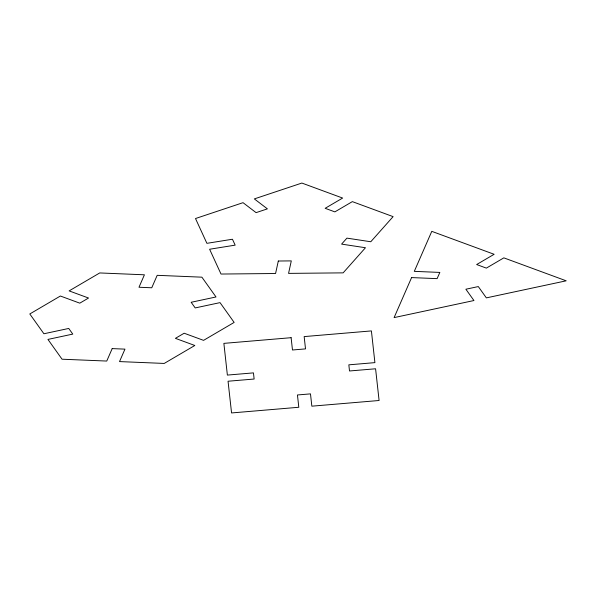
<?xml version="1.0" encoding="UTF-8"?>
<svg xmlns="http://www.w3.org/2000/svg" width="596" height="596" viewBox="0 0 596 596"><rect width="100%" height="100%" fill="white"/><g stroke="black" fill="none" stroke-linecap="round" stroke-linejoin="round"><path stroke-width="0.89" d="M278.31 261.018L275.575 273.512L221.004 274.041L209.613 249.24L235.159 245.142L232.447 239.234L206.901 243.332L195.503 218.531L243.034 202.677L256.086 212.638L267.395 208.868L254.343 198.908L301.874 183.054L342.64 198.058L325.163 208.309L334.863 211.878L352.348 201.627L393.114 216.631L370.779 241.752L346.924 238.132L341.605 244.114L365.46 247.735L343.132 272.864L288.561 273.385L291.295 260.892L278.31 261.018M112.19 348.608L106.751 361.057L62.051 359.209L47.941 339.415L72.779 334.103L68.749 328.448L43.91 333.76L29.8 313.965L60.39 296.018L79.797 303.163L88.536 298.03L69.129 290.893L99.726 272.946L144.426 274.801L138.987 287.25L151.756 287.779L157.195 275.322L201.895 277.177L216.005 296.972L191.167 302.276L195.197 307.931L220.036 302.626L234.146 322.421L203.556 340.361L184.157 333.224L175.41 338.349L194.817 345.486L164.22 363.433L119.52 361.586L124.959 349.137L112.19 348.608M411.583 277.587L394.105 317.601L473.939 300.533L465.878 289.224L478.297 286.572L486.358 297.881L566.2 280.813L503.836 257.859L486.358 268.118L476.658 264.542L494.136 254.291L431.78 231.345L414.302 271.359L439.841 272.417L437.121 278.637L411.583 277.587M291.116 337.694L223.873 343.37L227.374 375.085L253.456 372.88L254.134 379.034L228.052 381.231L231.561 412.946L298.805 407.269L297.449 394.969L310.486 393.874L311.842 406.174L379.093 400.497L375.584 368.782L349.509 370.98L348.831 364.834L374.906 362.629L371.405 330.914L304.161 336.591L305.517 348.891L292.48 349.994L291.116 337.694"/></g></svg>
